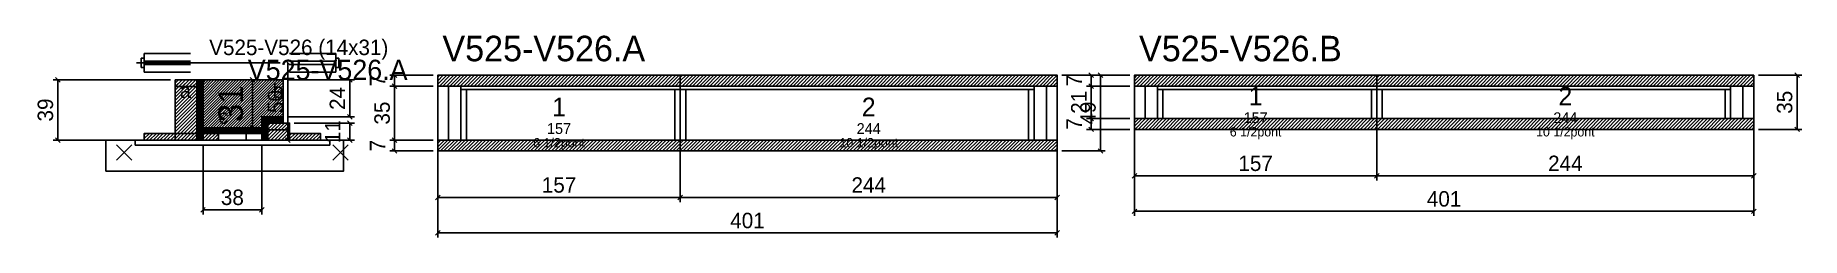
# Model space of a CAD drawing. Extents: x -69 to 1075, y -98 to 33.
import ezdxf
from ezdxf.enums import TextEntityAlignment as Align

# ---------------------------------------------------------------- set-up
doc = ezdxf.new("R2010")
doc.units = 0
for name, color, linetype in [('5', 5, 'Continuous'), ('barrote', 126, 'Continuous'), ('CONCRETO', 251, 'Continuous'), ('COTA', 241, 'Continuous'), ('Cota Seção (2x)', 241, 'Continuous'), ('detalhes', 7, 'Continuous'), ('Hachura', 251, 'Continuous'), ('Madeira', 126, 'Continuous'), ('NOMENCLATURA', 7, 'Continuous'), ('Painéis', 200, 'Continuous'), ('presilha', 224, 'Continuous'), ('SARR_2.2x7', 40, 'Continuous'), ('SARR_3.5x7', 81, 'Continuous'), ('SCO-___-LAJ', 224, 'Continuous'), ('TENSOR', 224, 'Continuous'), ('texto', 7, 'Continuous'), ('Texto Seção', 7, 'Continuous')]:
    doc.layers.add(name, color=color, linetype=linetype)
doc.dimstyles.new('PAINEL', dxfattribs={"dimtxt": 10, "dimasz": 3, "dimexe": 3, "dimexo": 3, "dimgap": 3, "dimtad": 1, "dimblk": 'OBLIQUE', "dimblk1": 'OBLIQUE', "dimcen": 2.5, "dimclrd": 4, "dimclre": 4, "dimclrt": 240, "dimazin": 3, "dimtfac": 1, "dimtmove": 0, "dimatfit": 3})
doc.dimstyles.new('SECAO2X', dxfattribs={"dimtxt": 16, "dimasz": 3, "dimexe": 3, "dimexo": 3, "dimgap": 3, "dimtad": 1, "dimblk": 'OBLIQUE', "dimblk1": 'OBLIQUE', "dimcen": 2.5, "dimclrd": 4, "dimclre": 4, "dimclrt": 240, "dimazin": 3, "dimtfac": 1, "dimtmove": 0, "dimatfit": 3})

# ---------------------------------------------------------------- blocks, each defined once
blk = doc.blocks.new('_OBLIQUE')
at = {"color": 0, "linetype": 'BYBLOCK'}
blk.add_line((-0.5, -0.5), (0.5, 0.5), dxfattribs=at)

msp = doc.modelspace()

# ---------------------------------------------------------------- hatches: boundary and pattern name
at = {"layer": 'COTA'}
h = msp.add_hatch(dxfattribs=at)
h.set_pattern_fill('ANSI31', scale=0.4)
h.paths.add_polyline_path([(40, -27), (40, 4), (92, 4), (92, -20), (78, -20), (78, -27)])
h = msp.add_hatch(dxfattribs=at)
h.set_pattern_fill('ANSI31', scale=0.5)
h.paths.add_polyline_path([(192, 0), (349, 0), (349, 7), (192, 7)])
h = msp.add_hatch(dxfattribs=at)
h.set_pattern_fill('ANSI31', scale=0.5)
h.paths.add_polyline_path([(349, 0), (593, 0), (593, 7), (349, 7)])
h = msp.add_hatch(dxfattribs=at)
h.set_pattern_fill('ANSI31', scale=0.5)
h.paths.add_polyline_path([(643, 0), (800, 0), (800, 7), (643, 7)])
h = msp.add_hatch(dxfattribs=at)
h.set_pattern_fill('ANSI31', scale=0.5)
h.paths.add_polyline_path([(800, 0), (1044, 0), (1044, 7), (800, 7)])
h = msp.add_hatch(dxfattribs=at)
h.set_pattern_fill('ANSI31', scale=0.5)
h.paths.add_polyline_path([(643, -28), (800, -28), (800, -21), (643, -21)])
h = msp.add_hatch(dxfattribs=at)
h.set_pattern_fill('ANSI31', scale=0.5)
h.paths.add_polyline_path([(800, -28), (1044, -28), (1044, -21), (800, -21)])
h = msp.add_hatch(dxfattribs=at)
h.set_pattern_fill('ANSI31', scale=0.5)
h.paths.add_polyline_path([(192, -42), (349, -42), (349, -35), (192, -35)])
h = msp.add_hatch(dxfattribs=at)
h.set_pattern_fill('ANSI31', scale=0.5)
h.paths.add_polyline_path([(349, -42), (593, -42), (593, -35), (349, -35)])
at = {"layer": 'Hachura'}
h = msp.add_hatch(dxfattribs=at)
h.set_pattern_fill('ANSI31', scale=0.5)
h.paths.add_polyline_path([(22, -35), (36, -35), (36, 4), (22, 4)])
h = msp.add_hatch(dxfattribs=at)
h.set_pattern_fill('ANSI31', scale=0.5)
h.paths.add_polyline_path([(22, -0.4), (36, -0.4), (36, 4), (22, 4)])
h = msp.add_hatch(dxfattribs=at)
h.set_pattern_fill('SOLID')
h.paths.add_polyline_path([(36, -35), (40, -35), (40, 4), (36, 4)])
h = msp.add_hatch(dxfattribs=at)
h.set_pattern_fill('SOLID')
h.paths.add_polyline_path([(78, -24), (92, -24), (92, -20), (78, -20)])
h = msp.add_hatch(dxfattribs=at)
h.set_pattern_fill('ANSI31', scale=0.5)
h.paths.add_polyline_path([(2, -35), (22, -35), (22, -30.6), (2, -30.6)])
h = msp.add_hatch(dxfattribs=at)
h.set_pattern_fill('SOLID')
h.paths.add_polyline_path([(40, -30.6), (78, -30.6), (78, -27), (40, -27)])
h = msp.add_hatch(dxfattribs=at)
h.set_pattern_fill('ANSI31', scale=0.5)
h.paths.add_polyline_path([(40, -35), (50, -35), (50, -30.6), (40, -30.6)])
h = msp.add_hatch(dxfattribs=at)
h.set_pattern_fill('SOLID')
h.paths.add_polyline_path([(78, -35), (82, -35), (82, -24), (78, -24)])
h = msp.add_hatch(dxfattribs=at)
h.set_pattern_fill('ANSI31', scale=0.5)
h.paths.add_polyline_path([(82, -35), (96, -35), (96, -24), (82, -24)])
h = msp.add_hatch(dxfattribs=at)
h.set_pattern_fill('ANSI31', scale=0.5)
h.paths.add_polyline_path([(82, -28.4), (96, -28.4), (96, -24), (82, -24)])
h = msp.add_hatch(dxfattribs=at)
h.set_pattern_fill('ANSI31', scale=0.5)
h.paths.add_polyline_path([(96, -35), (116, -35), (116, -30.6), (96, -30.6)])

# ---------------------------------------------------------------- linework, layer by layer
for p, q in [((0, 18), (0, 12)), ((2, 18), (0, 18)), ((2, 12), (0, 12)), ((2, 21), (32, 21)), ((2, 21), (2, 9)), ((2, 16), (32, 16)), ((2, 14), (32, 14)), ((96, 21), (126, 21)), ((96, 16), (126, 16)), ((96, 14), (126, 14)), ((126, 21), (126, 9)), ((126, 18), (128, 18)), ((126, 12), (128, 12)), ((128, 18), (128, 12)), ((2, 9), (32, 9)), ((96, 9), (126, 9))]:
    msp.add_line(p, q)
at = {"layer": 'barrote'}
msp.add_lwpolyline([(-23, -55), (131, -55), (131, -35), (-23, -35)], close=True, dxfattribs=at)
at = {"layer": 'CONCRETO'}
msp.add_lwpolyline([(40, -27), (40, 4), (92, 4), (92, -20), (78, -20), (78, -27)], close=True, dxfattribs=at)
at = {"layer": 'Madeira'}
for points in [[(22, -35), (36, -35), (36, 4), (22, 4)], [(22, -0.4), (36, -0.4), (36, 4), (22, 4)], [(2, -35), (22, -35), (22, -30.6), (2, -30.6)], [(22, -35), (36, -35), (36, -30.6), (22, -30.6)], [(40, -35), (50, -35), (50, -30.6), (40, -30.6)], [(68, -35), (78, -35), (78, -30.6), (68, -30.6)], [(82, -35), (96, -35), (96, -24), (82, -24)], [(82, -28.4), (96, -28.4), (96, -24), (82, -24)], [(96, -35), (116, -35), (116, -30.6), (96, -30.6)]]:
    msp.add_lwpolyline(points, close=True, dxfattribs=at)
at = {"layer": 'Painéis'}
for p, q in [((192, 0), (349, 0)), ((192, -35), (192, 0)), ((349, -35), (349, 0)), ((349, -35), (349, 0)), ((349, 0), (593, 0)), ((349, -35), (349, 0)), ((593, -35), (593, 0)), ((643, 0), (800, 0)), ((643, -21), (643, 0)), ((800, -21), (800, 0)), ((800, -21), (800, 0)), ((800, 0), (1044, 0)), ((800, -21), (800, 0)), ((1044, -21), (1044, 0)), ((643, -21), (800, -21)), ((800, -21), (1044, -21)), ((192, -35), (349, -35)), ((349, -35), (593, -35))]:
    msp.add_line(p, q, dxfattribs=at)
for points in [[(36, -35), (40, -35), (40, 4), (36, 4)], [(78, -24), (92, -24), (92, -20), (78, -20)], [(40, -30.6), (78, -30.6), (78, -27), (40, -27)], [(78, -35), (82, -35), (82, -24), (78, -24)]]:
    msp.add_lwpolyline(points, close=True, dxfattribs=at)
at = {"layer": 'presilha'}
for p, q in [((-16, -48), (-6, -38)), ((-16, -38), (-6, -48)), ((124, -48), (134, -38)), ((124, -38), (134, -48))]:
    msp.add_line(p, q, dxfattribs=at)
at = {"layer": 'SARR_2.2x7'}
for p, q in [((199, -35), (199, 0)), ((586, -35), (586, 0)), ((650, -21), (650, 0)), ((1037, -21), (1037, 0)), ((207, -2.2), (349, -2.2)), ((349, -2.2), (578, -2.2)), ((658, -2.2), (800, -2.2)), ((800, -2.2), (1029, -2.2))]:
    msp.add_line(p, q, dxfattribs=at)
at = {"layer": 'SARR_3.5x7'}
for p, q in [((207, -35), (207, 0)), ((349, -35), (349, 0)), ((349, -35), (349, 0)), ((578, -35), (578, 0)), ((658, -21), (658, 0)), ((800, -21), (800, 0)), ((800, -21), (800, 0)), ((1029, -21), (1029, 0)), ((210.5, -35), (210.5, -2.2)), ((345.5, -35), (345.5, -2.2)), ((352.5, -35), (352.5, -2.2)), ((574.5, -35), (574.5, -2.2)), ((661.5, -21), (661.5, -2.2)), ((796.5, -21), (796.5, -2.2)), ((803.5, -21), (803.5, -2.2)), ((1025.5, -21), (1025.5, -2.2)), ((658, -21), (661.5, -21)), ((796.5, -21), (800, -21)), ((800, -21), (803.5, -21)), ((1025.5, -21), (1029, -21)), ((207, -35), (210.5, -35)), ((345.5, -35), (349, -35)), ((349, -35), (352.5, -35)), ((574.5, -35), (578, -35))]:
    msp.add_line(p, q, dxfattribs=at)
at = {"layer": 'SCO-___-LAJ'}
for points in [[(192, 0), (349, 0), (349, 7), (192, 7)], [(349, 0), (593, 0), (593, 7), (349, 7)], [(643, 0), (800, 0), (800, 7), (643, 7)], [(800, 0), (1044, 0), (1044, 7), (800, 7)], [(643, -28), (800, -28), (800, -21), (643, -21)], [(800, -28), (1044, -28), (1044, -21), (800, -21)], [(-4, -38.2), (122, -38.2), (122, -35), (-4, -35)], [(192, -42), (349, -42), (349, -35), (192, -35)], [(349, -42), (593, -42), (593, -35), (349, -35)]]:
    msp.add_lwpolyline(points, close=True, dxfattribs=at)
at = {"layer": 'TENSOR'}
msp.add_line((-3, 15), (90, 15), dxfattribs=at)

# ---------------------------------------------------------------- texts
at = {"layer": '5'}
for s, height, p in [('1', 12, (270.5, -13.5)), ('2', 12, (471, -13.5)), ('1', 12, (721.5, -6.5)), ('2', 12, (922, -6.5)), ('157', 7, (721.5, -20.5)), ('244', 7, (922, -20.5)), ('157', 7, (270.5, -27.5)), ('244', 7, (471, -27.5))]:
    msp.add_text(s, height=height, dxfattribs=at).set_placement(p, align=Align.MIDDLE_CENTER)
at = {"layer": 'detalhes'}
for s, p in [('b', (85, -7.7)), ('a', (25, -7.7)), ('c', (50, -24.5))]:
    msp.add_text(s, height=9.6, dxfattribs=at).set_placement(p)
at = {"layer": 'NOMENCLATURA'}
for s, p in [('V525-V526.A', (195, 16)), ('V525-V526.B', (646, 16))]:
    msp.add_text(s, height=16.5, dxfattribs=at).set_placement(p)
at = {"layer": 'texto', "char_height": 6, "attachment_point": 5}
for s, insert in [('6 1/2pont', (270.5, -37.5)), ('10 1/2pont', (471, -37.5)), ('6 1/2pont', (721.5, -30.5)), ('10 1/2pont', (922, -30.5))]:
    msp.add_mtext(s, dxfattribs=dict(at, insert=insert))
at = {"layer": 'Texto Seção'}
for s, height, p in [('V525-V526 (14x31)', 10, (44, 20)), ('V525-V526.A', 13, (69, 4))]:
    msp.add_text(s, height=height, dxfattribs=at).set_placement(p)

# ---------------------------------------------------------------- dimensions: what is measured, and where the dimension line sits
at = {"layer": 'COTA'}
for base, p1, p2 in [((95, -35), (96, -35), (96, 15)), ((-54, -35), (2, -35), (22, 4)), ((135, -20), (92, -20), (92, 4)), ((164, 0), (192, 0), (192, 7)), ((164, -35), (192, -35), (192, 0)), ((621, -42), (593, -42), (593, 7)), ((615, 0), (643, 0), (643, 7)), ((615, -21), (643, -21), (643, 0)), ((1072, -28), (1044, -28), (1044, 7)), ((135, -35), (96, -35), (96, -24)), ((615, -28), (643, -28), (643, -21)), ((164, -42), (192, -42), (192, -35))]:
    msp.add_linear_dim(base=base, p1=p1, p2=p2, angle=90, dimstyle='PAINEL', dxfattribs=at).render()
for base, p1, p2 in [((643, -58), (643, -21), (800, -21)), ((643, -81), (643, -21), (1044, -21)), ((800, -58), (800, -21), (1044, -21)), ((40, -80), (40, -35), (78, -35)), ((192, -72), (192, -35), (349, -35)), ((192, -95), (192, -35), (593, -35)), ((349, -72), (349, -35), (593, -35))]:
    msp.add_linear_dim(base=base, p1=p1, p2=p2, dimstyle='PAINEL', dxfattribs=at).render()
at = {"layer": 'Cota Seção (2x)'}
msp.add_linear_dim(base=(72, -27), p1=(40, -27), p2=(40, 4), angle=90, dimstyle='SECAO2X', dxfattribs=at).render()

doc.saveas('drawing.dxf')
